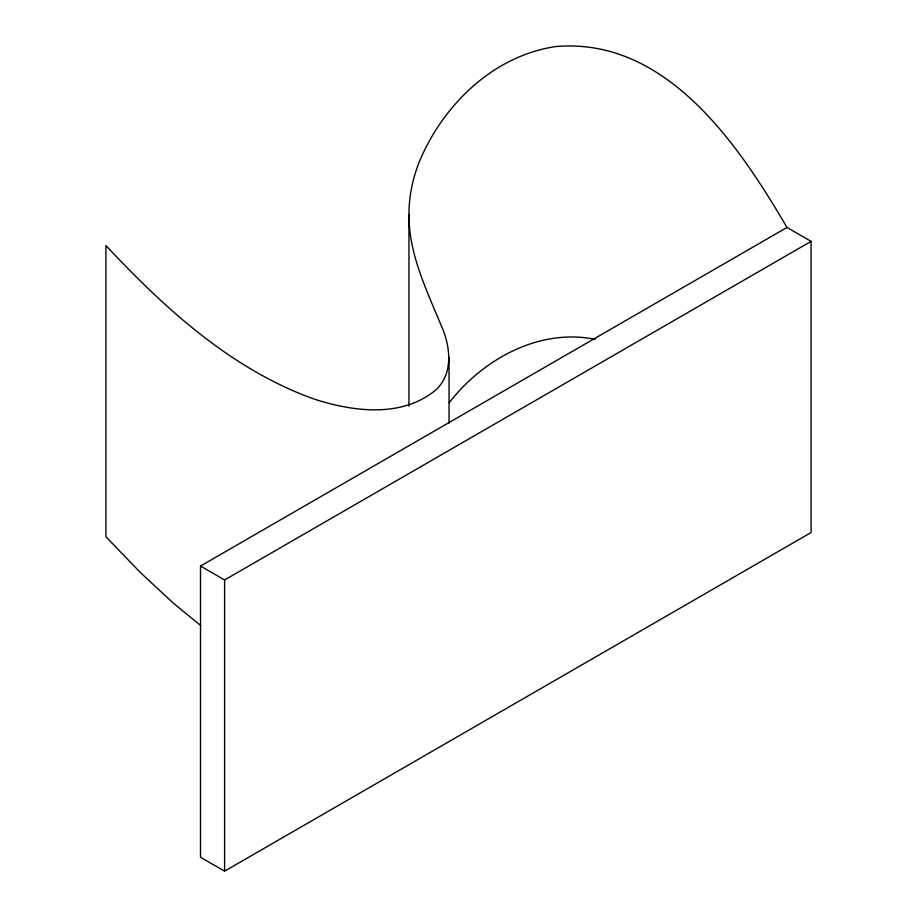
<?xml version="1.0" encoding="UTF-8"?>
<svg xmlns="http://www.w3.org/2000/svg" width="917" height="917" viewBox="0 0 917 917"><rect width="100%" height="100%" fill="white"/><g stroke="black" fill="none" stroke-linecap="round" stroke-linejoin="round"><path stroke-width="1.38" d="M786.981 227.462L200.514 566.053L200.514 857.246L224.596 871.15L811.075 532.548L811.075 241.366L786.981 227.462C738.3 144.256 666.166 37.276 556.046 46.538C493.208 55.628 442.705 105.191 419.103 162.309A410.128 236.781 0 0 0 408.948 214.887C408.822 254.215 426.657 290.024 441.192 325.581C451.049 347.176 454.064 376.818 432.492 392.591C398.689 417.602 352.678 411.309 315.104 399.399C232.047 369.975 165.152 308.823 105.925 245.55L105.925 536.743L140.461 572.621L173.565 603.352L200.812 625.658M449.273 402.62C482.938 359.189 539.265 327.965 595.19 339.347M200.514 566.053L224.596 579.968L811.075 241.366M449.055 357.447L449.055 423.104M408.948 214.887L408.948 406.151M224.596 579.968L224.596 871.15"/></g></svg>
